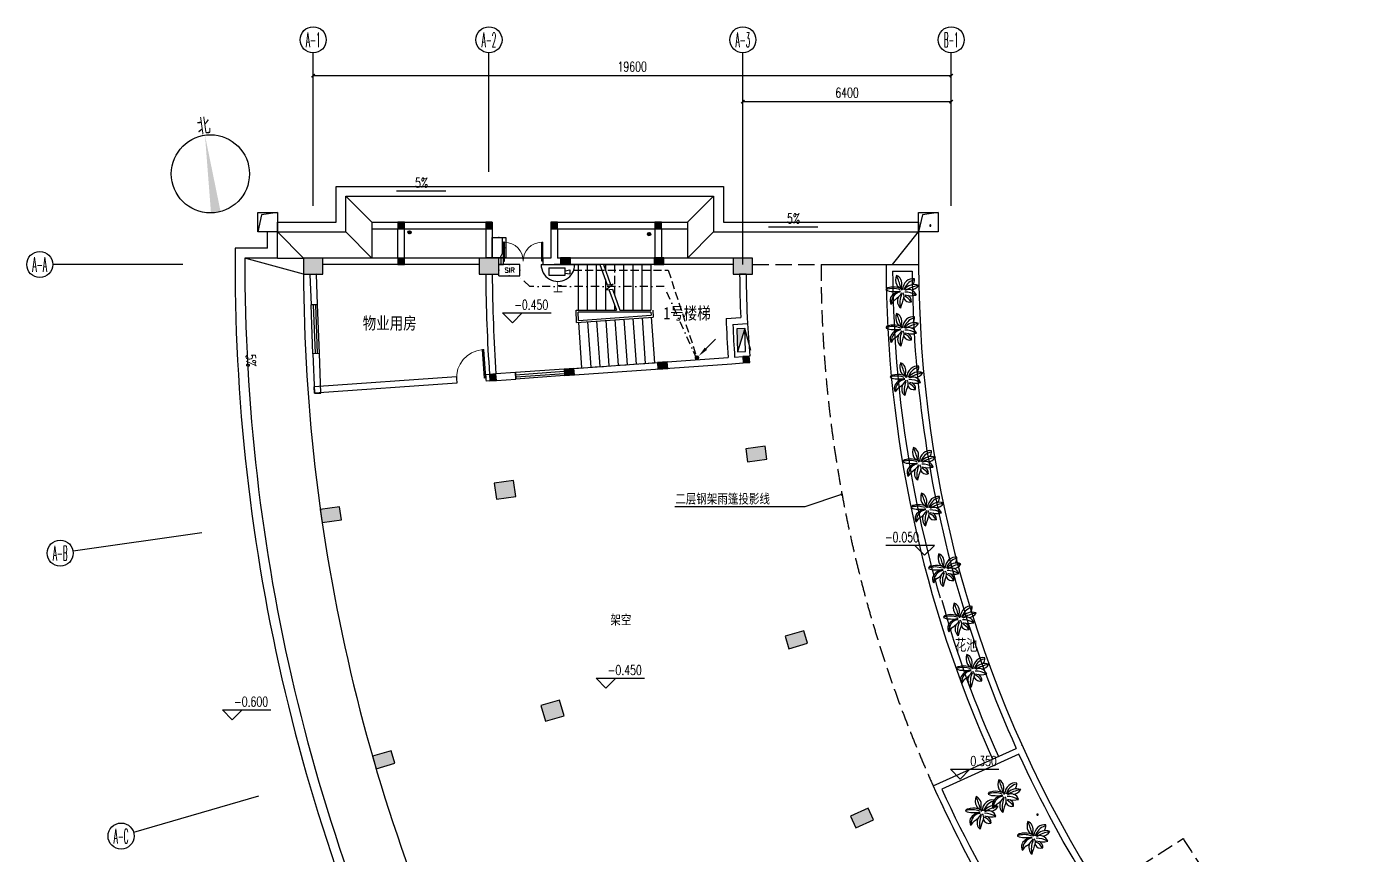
# Model space of a CAD drawing. Extents: x 13680 to 1640314, y -473492 to 65390.
# Drawn here: x 1192965 to 1234053, y -405620 to -380183 of the extents above; entities that cross this region are included whole.
import ezdxf
from ezdxf.enums import TextEntityAlignment as Align

# ---------------------------------------------------------------- set-up
doc = ezdxf.new("R2010")
doc.units = 0
doc.header["$LTSCALE"] = 1000
doc.header["$MEASUREMENT"] = 0
doc.linetypes.add('DASH', pattern=[0.35, 0.25, -0.1])
doc.linetypes.add('DASHDOT', pattern=[1, 0.5, -0.25, 0, -0.25])
for name, color, linetype in [('AXIS', 1, 'Continuous'), ('AXIS_TEXT', 7, 'Continuous'), ('COLUMN', 255, 'Continuous'), ('DIM_ELEV', 3, 'Continuous'), ('DIM_IDEN', 8, 'Continuous'), ('DIM_LEAD', 4, 'Continuous'), ('DIM_SYMB', 3, 'Continuous'), ('EQUIP-通讯', 6, 'Continuous'), ('LINE', 123, 'Continuous'), ('LWIRE', 4, 'Continuous'), ('PUB_HATCH', 8, 'Continuous'), ('PUB_TEXT', 7, 'Continuous'), ('S-提资20140812', 6, 'Continuous'), ('S-消防器材提资', 2, 'Continuous'), ('STAIR', 2, 'Continuous'), ('TC填充', 8, 'Continuous'), ('TEL_TEXT', 7, 'Continuous'), ('WALL', 255, 'Continuous'), ('WINDOW', 2, 'Continuous'), ('WIRE-照明', 120, 'Continuous'), ('xiugai', 1, 'Continuous'), ('安保设备SA', 241, 'Continuous'), ('室外建筑', 8, 'Continuous'), ('洁具', 5, 'Continuous')]:
    doc.layers.add(name, color=color, linetype=linetype)
doc.styles.add('-DXTGEDITXT', font='GEDITXT', dxfattribs={"bigfont": 'DXT'})
doc.styles.add('_HZTXT', font='txt.shx', dxfattribs={"width": 0.8, "bigfont": 'HZTXT.shx'})
doc.styles.add('_TCH_AXIS', font='COMPLEX', dxfattribs={"bigfont": 'GBCBIG'})
doc.styles.add('_TCH_DIM', font='SIMPLEX', dxfattribs={"bigfont": 'GBCBIG'})
doc.styles.add('_TCH_DIM_T3', font='SIMPLEX', dxfattribs={"width": 0.705882, "bigfont": 'GBCBIG'})
doc.styles.add('_TEL_DIM', font='SIMPLEX', dxfattribs={"width": 0.8, "height": 3.5, "bigfont": 'HZTXT'})
doc.styles.get("Standard").update_dxf_attribs({"font": 'haiwenrs.shx', "bigfont": 'hztxt.shx'})
doc.styles.add('宋体', font='', dxfattribs={"width": 0.8})
doc.styles.get('宋体').set_extended_font_data('SimSun')
doc.dimstyles.new('_TCH_ARCH&&100', dxfattribs={"dimtxt": 297.5, "dimasz": 100, "dimexe": 250, "dimexo": 300, "dimgap": 126.25, "dimtad": 1, "dimdec": 0, "dimzin": 0, "dimdsep": 46, "dimtxsty": '_TCH_DIM_T3', "dimblk": 'ARCHTICK', "dimcen": 0.09, "dimclrt": 7, "dimazin": 2, "dimtfac": 1, "dimtdec": 0, "dimtix": 1, "dimtmove": 2, "dimatfit": 3, "dimfxl": 1, "dimtolj": 1, "dimtzin": 0, "dimarcsym": 0})

# ---------------------------------------------------------------- blocks, each defined once
blk = doc.blocks.new('xfx-gz')
at = {"layer": 'S-消防器材提资'}
blk.add_hatch(color=8, dxfattribs=at).paths.add_polyline_path([(0, 240), (0, 0), (700, 0)])
at = {"layer": 'S-消防器材提资', "color": 8}
for p, q in [((678, 408), (0, 240)), ((0, 240), (700, 0))]:
    blk.add_line(p, q, dxfattribs=at)
blk.add_lwpolyline([(700, 0), (700, 240), (0, 240), (0, 0)], close=True, dxfattribs=at)
blk = doc.blocks.new('$TCHSYS$WIN2D')
for p, q in [((-0.5, 0.5), (0.5, 0.5)), ((-0.5, 0.5), (-0.5, -0.5)), ((0.5, 0.5), (0.5, -0.5)), ((0.5, 0.167), (-0.5, 0.167)), ((0.5, -0.167), (-0.5, -0.167)), ((-0.5, -0.5), (0.5, -0.5))]:
    blk.add_line(p, q)
blk = doc.blocks.new('$DorLib2D$00000002')
for p, q in [((-0.5, 0), (-0.5, 0.4875)), ((-0.475, 0.4875), (-0.5, 0.4875)), ((-0.475, 0), (-0.475, 0.4875)), ((0.475, 0), (0.475, 0.4875)), ((0.475, 0.4875), (0.5, 0.4875)), ((0.5, 0), (0.5, 0.4875)), ((-0.5, 0), (-0.475, 0)), ((0.5, 0), (0.475, 0))]:
    blk.add_line(p, q)
at = {"lineweight": 13}
for centre, start, end in [((-0.4875, 0), 0, 88.53072), ((0.4875, 0), 91.46928, 180)]:
    blk.add_arc(centre, 0.4875, start, end, dxfattribs=at)
blk = doc.blocks.new('$plan$00001750')
for centre, major_axis, start_param, end_param in [((17, 114, 0), (0, 93.6), 1.11499, 2.093287), ((-73, 78, 0), (0, 80.4), 4.397262, 6.022737), ((-906, -318, 0), (0, 1105), -1.239328, -1.130587), ((102, 7, 0), (0, 118), -0.15394, 1.454168), ((-136, 16, 0), (0, 22.1), -0.198318, 1.519784), ((-91, -251, 0), (0, 282), -0.29903, 0.271271), ((-97, 183, 0), (0, 179), 2.752054, 3.192925), ((-82, -168, 0), (0, 214), -0.229406, 0.279503), ((-14, -130, 0), (0, 135), 0.006525, 0.98348), ((-52, 650, 0), (0, 647), 3.074241, 3.208944), ((-11, 95, 0), (0, 55.8), 2.093287, 2.903508), ((-72, -107, 0), (0, 153), -0.543635, -0.247289), ((-16, 48, 0), (0, 10.7), 2.323546, 5.135051), ((-34, 6, 0), (0, 38.1), -1.346537, -0.64172), ((68, 97, 0), (0, 108), 2.147448, 2.37262), ((136, -35, 0), (0, 150), 0.232593, 1.216172), ((115, -77, 0), (0, 146), -0.327582, 0.869146), ((65, -68, 0), (0, 89.4), -1.16237, 0.476727), ((236, -496, 0), (0, 565), 0.184502, 0.439209), ((81, 125, 0), (0, 108), 3.185365, 4.080908), ((61, 116, 0), (0, 66.3), 3.895366, 4.823018), ((-61, -83, 0), (0, 64), 1.13134, 2.191687), ((-11, -113, 0), (0, 110), 0.088349, 1.614951), ((-14, -181, 0), (0, 123), 0.550497, 1.054887), ((-172, 143, 0), (0, 250), 3.648841, 4.062189), ((20, -91, 0), (0, 76.4), 1.003755, 2.575446), ((124, -104, 0), (0, 171), 1.08569, 1.869881), ((648, -374, 0), (0, 807), 1.165791, 1.296816), ((-16, -40, 0), (0, 39.9), 4.307384, 5.60765), ((70, -20, 0), (0, 79), 2.124352, 3.403386), ((29, -266, 0), (0, 263), -0.480231, 0.019303), ((-38, -210, 0), (0, 185), -0.902467, -0.408308), ((88, 220, 0), (0, 258), 2.869623, 3.355493), ((38, -91, 0), (0, 58.7), 4.618785, 5.982588)]:
    blk.add_ellipse(centre, major_axis=major_axis, ratio=0.853879, start_param=start_param, end_param=end_param)
blk = doc.blocks.new('$plan$00001751')
at = {"xscale": 3.2199, "yscale": 3.2199, "zscale": 3.2199}
blk.add_blockref('$plan$00001750', (0, 0), dxfattribs=at)
blk = doc.blocks.new('_ArchTick')
at = {"color": 0, "linetype": 'ByBlock', "const_width": 0.4}
blk.add_lwpolyline([(-0.5, -0.5), (0.5, 0.5)], dxfattribs=at)
blk = doc.blocks.new('*D308')
at = {"layer": 'AXIS', "color": 0, "lineweight": -2, "transparency": 16777216}
for p, q in [((1210921, -401845), (1210921, -398395)), ((1217321, -401845), (1217321, -398395)), ((1210921, -398645), (1217321, -398645))]:
    blk.add_line(p, q, dxfattribs=at)
at = {"layer": 'Defpoints', "color": 0, "transparency": 16777216}
for p in [(1217321, -398645), (1210921, -402145), (1217321, -402145)]:
    blk.add_point(p, dxfattribs=at)
at = {"layer": 'AXIS', "color": 0, "lineweight": -2, "transparency": 16777216, "xscale": 100, "yscale": 100, "zscale": 100, "rotation": 180}
blk.add_blockref('_ArchTick', (1210921, -398645), dxfattribs=at)
at = {"layer": 'AXIS', "color": 0, "lineweight": -2, "transparency": 16777216, "xscale": 100, "yscale": 100, "zscale": 100}
blk.add_blockref('_ArchTick', (1217321, -398645), dxfattribs=at)
at = {"layer": 'AXIS', "color": 7, "transparency": 16777216, "insert": (1214121, -398370), "char_height": 297.5, "attachment_point": 5, "style": '_TCH_DIM_T3'}
blk.add_mtext('\\A1;6400', dxfattribs=at)
blk = doc.blocks.new('*D309')
at = {"layer": 'AXIS', "color": 0, "lineweight": -2, "transparency": 16777216}
for p, q in [((1197721, -401845), (1197721, -397595)), ((1217321, -401845), (1217321, -397595)), ((1197721, -397845), (1217321, -397845))]:
    blk.add_line(p, q, dxfattribs=at)
at = {"layer": 'Defpoints', "color": 0, "transparency": 16777216}
for p in [(1217321, -397845), (1197721, -402145), (1217321, -402145)]:
    blk.add_point(p, dxfattribs=at)
at = {"layer": 'AXIS', "color": 0, "lineweight": -2, "transparency": 16777216, "xscale": 100, "yscale": 100, "zscale": 100, "rotation": 180}
blk.add_blockref('_ArchTick', (1197721, -397845), dxfattribs=at)
at = {"layer": 'AXIS', "color": 0, "lineweight": -2, "transparency": 16777216, "xscale": 100, "yscale": 100, "zscale": 100}
blk.add_blockref('_ArchTick', (1217321, -397845), dxfattribs=at)
at = {"layer": 'AXIS', "color": 7, "transparency": 16777216, "insert": (1207521, -397570), "char_height": 297.5, "attachment_point": 5, "style": '_TCH_DIM_T3'}
blk.add_mtext('\\A1;19600', dxfattribs=at)
blk = doc.blocks.new('$DorLib2D$00000001')
for p, q in [((0.45, 0.975), (0.5, 0.975)), ((0.45, 0), (0.45, 0.975)), ((0.5, 0), (0.5, 0.975)), ((0.5, 0), (0.45, 0))]:
    blk.add_line(p, q)
at = {"lineweight": 13}
blk.add_arc((0.475, 0), 0.975, 91.4693, 180, dxfattribs=at)
blk = doc.blocks.new('$TelecSys$00000078')
for p, q in [((1.15, 1.15), (0.55, 0.55)), ((0.104, 0.104), (0.104, 0.104)), ((-0.104, -0.104), (-0.104, -0.104))]:
    blk.add_line(p, q)
at = {"const_width": 0.142}
blk.add_lwpolyline([(-0.071, 0, 1), (0.071, 0, 1)], format="xyb", close=True, dxfattribs=at)
blk.add_solid([(0.62, 0.48), (0.48, 0.62), (0.1, 0.1)])
at = {"width": 0.8, "flags": 9}
blk.add_attdef('A', (0, 0), '', height=0.00002, dxfattribs=at)
blk = doc.blocks.new('$equip$00001876')
at = {"color": 0, "linetype": 'Continuous'}
blk.add_lwpolyline([(-0.625, 0.415), (0.625, 0.415), (0.625, -0.415), (-0.625, -0.415)], close=True, dxfattribs=at)
blk.add_lwpolyline([(0.625, 0.075), (0.325, 0.215), (-0.625, 0.215)], dxfattribs=at)
for p in [(-0.625, 0), (0, 0.415), (0.625, 0), (0, -0.415)]:
    blk.add_point(p)
at = {"layer": 'TEL_TEXT', "style": '_TEL_DIM', "flags": 1}
blk.add_attdef('A', text='', height=0.00002, dxfattribs=at).set_placement((0, 0), align=Align.MIDDLE_CENTER)
blk = doc.blocks.new('$equip$00001889')
for p, q in [((-0.65, 0.35), (-0.65, -0.35)), ((0.65, 0.35), (-0.65, 0.35)), ((0.65, 0.35), (0.65, -0.35)), ((-0.65, -0.35), (0.65, -0.35))]:
    blk.add_line(p, q)
for p in [(-0.65, 0), (0, 0.35), (0.65, 0), (0, -0.35)]:
    blk.add_point(p)
at = {"color": 7, "style": '_TEL_DIM'}
blk.add_attdef('$TEXT$', text='', height=0.3, dxfattribs=at).set_placement((-0.02, -0.003), align=Align.MIDDLE_CENTER)
at = {"color": 7, "style": '_TEL_DIM', "flags": 1}
blk.add_attdef('A', text='', height=0.00002, dxfattribs=at).set_placement((0, 0), align=Align.MIDDLE_CENTER)
blk = doc.blocks.new('A$C59FF3FA0')
at = {"layer": '安保设备SA'}
for p, q in [((0, 724), (1426, 724)), ((334, 575), (334, 273)), ((334, 575), (1024, 575)), ((1024, 273), (1024, 575)), ((334, 273), (1024, 273)), ((1024, 461), (1224, 500)), ((1024, 361), (1224, 322)), ((1224, 500), (1224, 322))]:
    blk.add_line(p, q, dxfattribs=at)
blk.add_ellipse((713, 713), major_axis=(-713, 11), ratio=1, start_param=0.00047, end_param=3.17192, dxfattribs=at)
blk = doc.blocks.new('1FX')
at = {"layer": 'PUB_HATCH', "linetype": 'ByBlock'}
for points in [[(1200321.3, -402545.6), (1200521.3, -402545.6), (1200521.3, -402345.6), (1200321.3, -402345.6)], [(1203021.3, -402545.3), (1203221.3, -402545.3), (1203221.3, -402345.3), (1203021.3, -402345.3)], [(1205021.8, -402545.3), (1205221.8, -402545.3), (1205221.8, -402345.3), (1205021.8, -402345.3)], [(1208221.3, -402545.3), (1208421.3, -402545.3), (1208421.3, -402345.3), (1208221.3, -402345.3)], [(1200321.3, -403645.3), (1200521.3, -403645.3), (1200521.3, -403445.3), (1200321.3, -403445.3)], [(1210917.6, -406469.5), (1210931.7, -406669), (1211131.2, -406654.9), (1211117.1, -406455.4)], [(1203137.1, -407020.4), (1203151.2, -407219.9), (1203350.7, -407205.8), (1203336.6, -407006.3)]]:
    blk.add_hatch(color=256, dxfattribs=at).paths.add_polyline_path(points)
at = {"layer": 'PUB_HATCH'}
for points in [[(1197421.3, -403445.3), (1197421.3, -403945.3), (1198021.3, -403945.3), (1198021.3, -403445.3)], [(1202821.3, -403445.3), (1202821.3, -403945.3), (1203421.3, -403945.3), (1203421.3, -403445.3)], [(1205321.7, -403445.1), (1205321.7, -403645.1), (1205621.7, -403645.1), (1205621.7, -403445.1)], [(1208196.3, -403445.1), (1208196.3, -403645.1), (1208496.3, -403645.1), (1208496.3, -403445.1)], [(1210621.3, -403445.3), (1210621.3, -403945.3), (1211221.3, -403945.3), (1211221.3, -403445.3)], [(1208299.3, -406654.9), (1208313.4, -406854.4), (1208612.7, -406833.2), (1208598.5, -406633.7)], [(1205431, -406858), (1205445.2, -407057.5), (1205744.4, -407036.3), (1205730.3, -406836.8)], [(1211008.1, -409308.8), (1211064.5, -409704.8), (1211658.5, -409620.3), (1211602.1, -409224.3)], [(1203278.9, -410358.3), (1203349.3, -410853.3), (1203943.3, -410768.8), (1203872.9, -410273.8)], [(1197939.8, -411168.7), (1197996.2, -411564.7), (1198590.2, -411480.2), (1198533.8, -411084.2)], [(1212217.3, -415059.3), (1212328.9, -415443.4), (1212905, -415276), (1212793.4, -414891.9)], [(1204713, -417187.4), (1204852.5, -417667.5), (1205428.7, -417500.2), (1205289.2, -417020)], [(1199541.4, -418742), (1199653, -419126.1), (1200229.2, -418958.7), (1200117.6, -418574.6)], [(1214389.2, -420946.5), (1214936, -420699.6), (1214771.4, -420335), (1214224.6, -420582)]]:
    blk.add_hatch(color=256, dxfattribs=at).paths.add_polyline_path(points)
at = {"layer": '洁具'}
h = blk.add_hatch(dxfattribs=at)
h.set_pattern_fill('ANSI31', color=256, scale=20, style=0)
h.set_pattern_definition([(45, (1109881.572, -495266.903), (-22.45064, 22.45064), [])])
h.paths.add_polyline_path([(1200731.4, -402656.5, 1), (1200631.4, -402656.5, 1)])
h = blk.add_hatch(dxfattribs=at)
h.set_pattern_fill('ANSI31', color=256, scale=20, style=0)
h.set_pattern_definition([(141.32544, (1308492.108, -484751.683), (19.840451, 24.787477), [])])
h.paths.add_polyline_path([(1207992, -402714.5, -1), (1208091.4, -402703.5, -1)])
at = {"layer": 'AXIS'}
for p, q in [((1197721.3, -400798.5), (1197721.3, -397145.3)), ((1203121.3, -400798.5), (1203121.3, -397145.3)), ((1210921.3, -400798.5), (1210921.3, -397145.3)), ((1217321.3, -400798.5), (1217321.3, -397145.3)), ((1193721.3, -403645.3), (1189721.3, -403645.3)), ((1194304.9, -411888), (1190344.8, -412451.6)), ((1196044.1, -419966.3), (1192202.9, -421082.3))]:
    blk.add_line(p, q, dxfattribs=at)
for centre, radius in [((1197721.3, -396745.3), 400), ((1203121.3, -396745.3), 400), ((1210921.3, -396745.3), 400), ((1217321.3, -396745.3), 400), ((1194562.9, -400861.9), 1200), ((1189321.3, -403645.3), 400), ((1189948.8, -412508), 400), ((1191818.8, -421193.9), 400)]:
    blk.add_circle(centre, radius, dxfattribs=at)
at = {"layer": 'AXIS', "color": 8}
blk.add_solid([(1194581.2, -402061.8), (1194876, -402020.4), (1194395.9, -399673.6)], dxfattribs=at)
at = {"layer": 'COLUMN', "linetype": 'ByBlock'}
for p, q in [((1200521.3, -402345.6), (1200321.3, -402345.6)), ((1200321.3, -402345.6), (1200321.3, -402545.6)), ((1200321.3, -402545.6), (1200521.3, -402545.6)), ((1200521.3, -402545.6), (1200521.3, -402345.6)), ((1203221.3, -402345.3), (1203021.3, -402345.3)), ((1203021.3, -402345.3), (1203021.3, -402545.3)), ((1203021.3, -402545.3), (1203221.3, -402545.3)), ((1203221.3, -402545.3), (1203221.3, -402345.3)), ((1205221.8, -402345.3), (1205021.8, -402345.3)), ((1205021.8, -402345.3), (1205021.8, -402545.3)), ((1205021.8, -402545.3), (1205221.8, -402545.3)), ((1205221.8, -402545.3), (1205221.8, -402345.3)), ((1208421.3, -402345.3), (1208221.3, -402345.3)), ((1208221.3, -402345.3), (1208221.3, -402545.3)), ((1208221.3, -402545.3), (1208421.3, -402545.3)), ((1208421.3, -402545.3), (1208421.3, -402345.3)), ((1200521.3, -403445.3), (1200321.3, -403445.3)), ((1200321.3, -403445.3), (1200321.3, -403645.3)), ((1200521.3, -403645.3), (1200521.3, -403445.3)), ((1200321.3, -403645.3), (1200521.3, -403645.3)), ((1211117.1, -406455.4), (1210917.6, -406469.5)), ((1210917.6, -406469.5), (1210931.7, -406669)), ((1210931.7, -406669), (1211131.2, -406654.9)), ((1211131.2, -406654.9), (1211117.1, -406455.4)), ((1203336.6, -407006.3), (1203137.1, -407020.4)), ((1203137.1, -407020.4), (1203151.2, -407219.9)), ((1203350.7, -407205.8), (1203336.6, -407006.3)), ((1203151.2, -407219.9), (1203350.7, -407205.8))]:
    blk.add_line(p, q, dxfattribs=at)
at = {"layer": 'COLUMN'}
for p, q in [((1197421.3, -403445.3), (1197421.3, -403945.3)), ((1198021.3, -403445.3), (1197421.3, -403445.3)), ((1198021.3, -403945.3), (1198021.3, -403445.3)), ((1202821.3, -403445.3), (1202821.3, -403945.3)), ((1203421.3, -403445.3), (1202821.3, -403445.3)), ((1203421.3, -403945.3), (1203421.3, -403445.3)), ((1210621.3, -403445.3), (1210621.3, -403945.3)), ((1211221.3, -403445.3), (1210621.3, -403445.3)), ((1211221.3, -403945.3), (1211221.3, -403445.3)), ((1197421.3, -403945.3), (1198021.3, -403945.3)), ((1202821.3, -403945.3), (1203421.3, -403945.3)), ((1210621.3, -403945.3), (1211221.3, -403945.3)), ((1211602.1, -409224.3), (1211008.1, -409308.8)), ((1211658.5, -409620.3), (1211602.1, -409224.3)), ((1211008.1, -409308.8), (1211064.5, -409704.8)), ((1211064.5, -409704.8), (1211658.5, -409620.3)), ((1203872.9, -410273.8), (1203278.9, -410358.3)), ((1203278.9, -410358.3), (1203349.3, -410853.3)), ((1203943.3, -410768.8), (1203872.9, -410273.8)), ((1203349.3, -410853.3), (1203943.3, -410768.8)), ((1198533.8, -411084.2), (1197939.8, -411168.7)), ((1197939.8, -411168.7), (1197996.2, -411564.7)), ((1198590.2, -411480.2), (1198533.8, -411084.2)), ((1197996.2, -411564.7), (1198590.2, -411480.2)), ((1212793.4, -414891.9), (1212217.3, -415059.3)), ((1212905, -415276), (1212793.4, -414891.9)), ((1212217.3, -415059.3), (1212328.9, -415443.4)), ((1212328.9, -415443.4), (1212905, -415276)), ((1205289.2, -417020), (1204713, -417187.4)), ((1205428.7, -417500.2), (1205289.2, -417020)), ((1204713, -417187.4), (1204852.5, -417667.5)), ((1204852.5, -417667.5), (1205428.7, -417500.2)), ((1200117.6, -418574.6), (1199541.4, -418742)), ((1200229.2, -418958.7), (1200117.6, -418574.6)), ((1199541.4, -418742), (1199653, -419126.1)), ((1199653, -419126.1), (1200229.2, -418958.7)), ((1214771.4, -420335), (1214224.6, -420582)), ((1214936, -420699.6), (1214771.4, -420335)), ((1214224.6, -420582), (1214389.2, -420946.5)), ((1214389.2, -420946.5), (1214936, -420699.6))]:
    blk.add_line(p, q, dxfattribs=at)
at = {"layer": 'DIM_ELEV'}
for p, q in [((1203841.1, -405433.7), (1203541.1, -405133.7)), ((1203541.1, -405133.7), (1205028.1, -405133.7)), ((1203841.1, -405433.7), (1204141.1, -405133.7)), ((1216802.8, -412270.3), (1215315.8, -412270.3)), ((1216502.8, -412570.3), (1216202.8, -412270.3)), ((1216502.8, -412570.3), (1216802.8, -412270.3)), ((1206714.8, -416650.8), (1206414.8, -416350.8)), ((1206414.8, -416350.8), (1207901.9, -416350.8)), ((1206714.8, -416650.8), (1207014.8, -416350.8)), ((1217594.2, -419444.6), (1217294.2, -419144.6)), ((1217294.2, -419144.6), (1218781.2, -419144.6)), ((1217594.2, -419444.6), (1217894.2, -419144.6))]:
    blk.add_line(p, q, dxfattribs=at)
for points in [[(1201523, -403086.8, 0, 0, 0), (1201222.1, -402928.9, 80, 0, 0), (1200956.5, -402789.5, 0, 0, 0)], [(1207252.6, -403229.4, 0, 0, 0), (1207534.2, -403039.3, 80, 0, 0), (1207782.9, -402871.5, 0, 0, 0)]]:
    blk.add_lwpolyline(points, format="xyseb", dxfattribs=at)
at = {"layer": 'DIM_LEAD'}
for p, q in [((1213955.8, -410705.8), (1212826.1, -411090.1)), ((1212826.1, -411090.1), (1208834.4, -411090.1))]:
    blk.add_line(p, q, dxfattribs=at)
at = {"layer": 'DIM_LEAD', "const_width": 40}
for points in [[(1213974.7, -410699.4, 1), (1213936.8, -410712.3, 1)], [(1219967.7, -420556.3, 1), (1219977, -420517.4, 1)]]:
    blk.add_lwpolyline(points, format="xyb", close=True, dxfattribs=at)
at = {"layer": 'DIM_SYMB'}
blk.add_lwpolyline([(1205350.3, -404344.8, 0, 0, 0), (1206116.1, -404344.8, 80, 0, 0), (1206416.1, -404344.8, 0, 0, 0)], format="xyseb", dxfattribs=at)
at = {"layer": 'LINE', "linetype": 'DASH', "ltscale": 2}
blk.add_line((1211221.3, -403645.3), (1213321.2, -403645.3), dxfattribs=at)
at = {"layer": 'LINE', "linetype": 'ByBlock'}
blk.add_line((1216866.7, -414215), (1216867.7, -414214.7), dxfattribs=at)
at = {"layer": 'LINE'}
for points in [[(1213321.2, -403645.3), (1216321.3, -403645.3, 0.1430327), (1221963.7, -422966, 0.1423211)], [(1215522.4, -403845.3), (1216121.8, -403845.3, 0.0339709), (1216481.4, -408731.8, 0.0339709)], [(1216481.4, -408731.8, 0.0353576), (1217554.7, -413716.9)], [(1217554.7, -413716.9, 0.0353585), (1219319.7, -418501.1)]]:
    blk.add_lwpolyline(points, format="xyb", dxfattribs=at)
for points in [[(1216767.9, -419653.2), (1219319.6, -418501)], [(1219501.9, -418418.8), (1219502.2, -418418.7)], [(1219543.2, -418509.9), (1219543.3, -418509.8)]]:
    blk.add_lwpolyline(points, dxfattribs=at)
blk.add_lwpolyline([(1221687.6, -422904.2, -0.0332768), (1219402.5, -418683.1), (1217033, -419753, 0.0334167), (1219492.4, -424297.2), (1221687.6, -422904.2)], format="xyb", close=True, dxfattribs=at)
at = {"layer": 'LINE', "linetype": 'DASH', "ltscale": 2}
blk.add_arc((1252221.2, -403645.3), 38900, 180, 204.30008, dxfattribs=at)
at = {"layer": 'LINE'}
for centre, radius, start, end in [((1252221.8, -403646), 36900, 179.99891, 204.29891), ((1252221.8, -403646), 36700, 180.31125, 188.0989), ((1252120.9, -403671.6), 36596, 188.08143, 196.20434), ((1246877.5, -405843.5), 30925.4, 195.20874, 204.66264), ((1252221.8, -403646), 38900, 204.29891, 212.5462)]:
    blk.add_arc(centre, radius, start, end, dxfattribs=at)
at = {"layer": 'STAIR'}
for p, q in [((1199521.8, -402544.6), (1199521.4, -403445.3)), ((1209221.3, -402544.6), (1209221.3, -403445.3)), ((1205576.1, -403644.8), (1206531, -403644.8)), ((1205856.1, -403644.8), (1205856.1, -405044.8)), ((1206136.1, -403644.8), (1206136.1, -405044.8)), ((1206416.1, -403644.8), (1206416.1, -405044.8)), ((1206531, -403644.8), (1206754.1, -404264.6)), ((1206637.3, -403644.8), (1208096.1, -403644.8)), ((1206637.3, -403644.8), (1206857.3, -404256)), ((1206696.1, -403644.8), (1206696.1, -403808.3)), ((1207256.1, -403644.8), (1207256.1, -405044.8)), ((1207536.1, -403644.8), (1207536.1, -405044.8)), ((1207816.1, -403644.8), (1207816.1, -405044.8)), ((1208096.1, -403644.8), (1208096.1, -405044.8)), ((1206696.1, -404103.6), (1206696.1, -405044.8)), ((1206931.9, -404249.7), (1206725.3, -404421.9)), ((1206754.1, -404264.6), (1206931.9, -404249.7)), ((1206725.3, -404421.9), (1206911.4, -404406.3)), ((1206808.2, -404414.9), (1207035, -405044.8)), ((1206911.4, -404406.3), (1207141.3, -405044.8)), ((1205796.3, -405044.8), (1207035, -405044.8)), ((1205809.8, -405427.2), (1205796.3, -405044.8)), ((1208098.3, -405104.8), (1205858.4, -405104.8)), ((1205867.6, -405362.9), (1205858.4, -405104.8)), ((1206976.1, -404881.3), (1206976.1, -405044.8)), ((1207141.3, -405044.8), (1208096.1, -405044.8)), ((1208098.3, -405104.8), (1208101.8, -405204.7)), ((1208156.2, -405044.8), (1208163.8, -405260.5)), ((1205809.8, -405427.2), (1208163.8, -405260.5)), ((1205867.6, -405362.9), (1208101.8, -405204.7)), ((1205869.5, -405422.9), (1205968.4, -406819.4)), ((1206148.8, -405403.2), (1206247.7, -406799.7)), ((1206428.1, -405383.4), (1206527, -406779.9)), ((1206707.4, -405363.6), (1206806.3, -406760.1)), ((1206986.7, -405343.8), (1207085.6, -406740.3)), ((1207266, -405324.1), (1207364.9, -406720.6)), ((1207545.3, -405304.3), (1207644.2, -406700.8)), ((1207824.6, -405284.5), (1207923.5, -406681)), ((1208103.9, -405264.7), (1208202.8, -406661.2))]:
    blk.add_line(p, q, dxfattribs=at)
at = {"layer": 'STAIR', "linetype": 'DASH'}
for p, q in [((1206976.1, -403644.8), (1206976.1, -404586.1)), ((1205689.1, -406839.2), (1208202.8, -406661.2))]:
    blk.add_line(p, q, dxfattribs=at)
at = {"layer": 'STAIR'}
blk.add_arc((1252221.3, -403645.3), 54800, 179.79756, 206.61147, dxfattribs=at)
at = {"layer": 'TC填充', "linetype": 'DASH', "ltscale": 2}
blk.add_lwpolyline([(1221909.9, -422881.5), (1224443, -421274, 0.0707981), (1230464.2, -428323.9), (1226562.4, -432749.6)], format="xyb", dxfattribs=at)
at = {"layer": 'WALL'}
for p, q in [((1199521.8, -402345.6), (1200321.3, -402345.6)), ((1199521.8, -402345.6), (1199521.8, -402545.6)), ((1199521.8, -402545.6), (1200321.3, -402545.6)), ((1200321.3, -403445.3), (1200321.3, -402545.6)), ((1200521.3, -402345.6), (1203021.3, -402345.6)), ((1200521.3, -402545.6), (1203021.3, -402545.6)), ((1200521.3, -403445.3), (1200521.3, -402545.6)), ((1203021.3, -402545.6), (1203021.3, -403444.8)), ((1203221.3, -402345.6), (1203221.3, -403444.8)), ((1205021.3, -402345.6), (1205021.8, -402345.6)), ((1205021.3, -402345.6), (1205021.3, -403445.3)), ((1205221.3, -402545.6), (1208221.3, -402545.6)), ((1205221.3, -402545.6), (1205221.3, -403445.3)), ((1205221.8, -402345.6), (1208221.3, -402345.6)), ((1208221.3, -402545.6), (1208221.3, -403445.1)), ((1208421.3, -402345.6), (1209221.3, -402345.6)), ((1208421.3, -402545.6), (1208421.3, -403445.1)), ((1208421.3, -402545.6), (1209221.3, -402545.6)), ((1209221.3, -402345.6), (1209221.3, -402545.6)), ((1200321.3, -403445.3), (1198021.3, -403445.3)), ((1202821.3, -403445.3), (1200521.3, -403445.3)), ((1203221.3, -403444.8), (1203021.3, -403444.8)), ((1203571.3, -403445.3), (1203421.3, -403445.3)), ((1203571.3, -403645.3), (1203571.3, -403445.3)), ((1205021.3, -403445.3), (1204771.3, -403445.3)), ((1204771.3, -403445.3), (1204771.3, -403645.3)), ((1205271.7, -403445.3), (1205221.3, -403445.3)), ((1205321.7, -403445.3), (1205271.7, -403445.3)), ((1205321.7, -403445.1), (1205321.7, -403645.1)), ((1205621.7, -403445.1), (1205321.7, -403445.1)), ((1205621.7, -403645.1), (1205621.7, -403445.1)), ((1208196.3, -403445.3), (1205621.7, -403445.3)), ((1208196.3, -403445.1), (1208196.3, -403645.1)), ((1208496.3, -403445.1), (1208196.3, -403445.1)), ((1208496.3, -403645.1), (1208496.3, -403445.1)), ((1210621.3, -403445.3), (1208496.3, -403445.3)), ((1200321.3, -403645.3), (1198021.3, -403645.3)), ((1202821.3, -403645.3), (1200521.3, -403645.3)), ((1203421.3, -403645.3), (1203571.3, -403645.3)), ((1204771.3, -403645.3), (1205121.3, -403645.3)), ((1205271.7, -403645.3), (1205121.3, -403645.3)), ((1205471.7, -403645.3), (1205271.7, -403645.3)), ((1205321.7, -403645.1), (1205621.7, -403645.1)), ((1208321.3, -403645.3), (1205471.7, -403645.3)), ((1208196.3, -403645.1), (1208496.3, -403645.1)), ((1210621.3, -403645.3), (1208321.3, -403645.3)), ((1211021.8, -403944.6), (1210821.8, -403946.2)), ((1210404.1, -405302.9), (1210853.2, -405271.1)), ((1210612.1, -405488.6), (1211061.2, -405456.9)), ((1205730.3, -406836.8), (1208299.3, -406654.9)), ((1205744.4, -407036.3), (1210582.6, -406693.7)), ((1208598.5, -406633.7), (1208299.3, -406654.9)), ((1208299.3, -406654.9), (1208313.4, -406854.4)), ((1208598.5, -406633.7), (1210468.9, -406501.3)), ((1208612.7, -406833.2), (1208598.5, -406633.7)), ((1210582.6, -406693.7), (1210931.7, -406669)), ((1210668.4, -406487.2), (1210917.6, -406469.5)), ((1203934.8, -406963.9), (1203336.7, -407006.3)), ((1203350.7, -407205.8), (1203948.9, -407163.4)), ((1203948.9, -407163.4), (1203934.8, -406963.9)), ((1205730.3, -406836.8), (1205431, -406858)), ((1205431, -406858), (1205445.2, -407057.5)), ((1205445.2, -407057.5), (1205744.4, -407036.3)), ((1205744.4, -407036.3), (1205730.3, -406836.8)), ((1208313.4, -406854.4), (1208612.7, -406833.2))]:
    blk.add_line(p, q, dxfattribs=at)
at = {"layer": 'WALL', "linetype": 'ByBlock'}
for p, q in [((1197820.2, -403941.5), (1197620.3, -403949.2)), ((1197620.3, -403949.2), (1197656.2, -404885.2)), ((1197856, -404877.5), (1197820.2, -403941.5)), ((1197656.2, -404885.2), (1197856, -404877.5)), ((1197913.5, -406376.4), (1197713.6, -406384.1)), ((1197713.6, -406384.1), (1197760.1, -407598.4)), ((1197960, -407590.7), (1197913.5, -406376.4)), ((1202119.7, -407091.7), (1197749.4, -407398.3)), ((1203237, -407013.3), (1203017.5, -407028.7)), ((1203251, -407212.9), (1203237, -407013.3)), ((1197763.4, -407597.8), (1197749.4, -407398.3)), ((1197760.1, -407598.4), (1197960, -407590.7)), ((1202133.8, -407291.2), (1197763.4, -407597.8)), ((1203251, -407212.9), (1203031.6, -407228.2))]:
    blk.add_line(p, q, dxfattribs=at)
at = {"layer": 'WALL', "color": 8, "linetype": 'ByBlock'}
blk.add_line((1211061.2, -405456.9), (1211131.8, -406454.4), dxfattribs=at)
at = {"layer": 'WALL'}
for centre, radius, start, end in [((1252221.3, -403645.3), 49200, 180.35007, 183.93355), ((1252221.3, -403645.3), 49000, 180.35082, 183.93307), ((1252797.9, -403614), 41977.4, 180.45342, 182.26239), ((1252797.9, -403614), 41777.4, 180.45342, 182.52824), ((1252797.9, -403614), 42427.4, 182.28136, 183.90217), ((1252797.9, -403614), 42227.4, 182.54446, 183.90147), ((1252221.3, -403645.3), 50220, 183.93508, 184.16326), ((1252221.3, -403645.3), 49320, 183.93366, 184.16601)]:
    blk.add_arc(centre, radius, start, end, dxfattribs=at)
at = {"layer": 'WINDOW'}
blk.add_line((1204771.3, -403445.3), (1203571.3, -403445.3), dxfattribs=at)
at = {"layer": 'xiugai'}
blk.add_line((1210921.3, -403645.4), (1210921.3, -400545.9), dxfattribs=at)
at = {"layer": '室外建筑'}
for p, q in [((1199521.5, -402344.7), (1198721.8, -401545.7)), ((1209221.3, -402344.6), (1210021.3, -401545.6)), ((1196321.6, -403145.3), (1196321.6, -402644.7)), ((1196621.6, -403445.3), (1196621.6, -402644.7)), ((1197421.3, -403445.3), (1196621.6, -402645.4)), ((1199521.4, -403445.3), (1198721.8, -402645.4)), ((1209221.3, -403445.3), (1210021.3, -402645.3)), ((1215521.3, -403645.3), (1216321.3, -402645.3)), ((1196321.6, -403145.3), (1195323.5, -403145.3)), ((1196621.6, -403445.3), (1195621.6, -403445.3)), ((1197422.1, -403945.3), (1195621.6, -403445.3)), ((1196621.6, -403445.4), (1197421.3, -403445.4)), ((1195235, -417621.1), (1194935, -417321.1)), ((1194935, -417321.1), (1196422, -417321.1)), ((1195235, -417621.1), (1195535, -417321.1))]:
    blk.add_line(p, q, dxfattribs=at)
for points in [[(1196621.6, -403445.4), (1196621.6, -402345.4), (1198421.8, -402345.3), (1198421.8, -401245.6), (1210321.3, -401245.6), (1210321.3, -402345.3), (1216321.3, -402345.3), (1216321.3, -403645.3)], [(1201798.7, -401389.4), (1200583.5, -401389.4), (1200283.5, -401389.4)], [(1196621.6, -403445.4), (1196621.6, -402645.4), (1198721.8, -402645.3), (1198721.8, -401545.6), (1210021.3, -401545.6), (1210021.3, -402645.3), (1216321.3, -402645.3)], [(1196621.6, -402044.7), (1196137.1, -402120.7), (1196021.6, -402644.7)], [(1216921.3, -402045.3), (1216436.8, -402121.3), (1216321.3, -402645.3)], [(1211709.2, -402485.9), (1212924.4, -402485.9), (1213224.4, -402485.9)]]:
    blk.add_lwpolyline(points, dxfattribs=at)
for points in [[(1196621.6, -402644.7), (1196021.6, -402644.7), (1196021.6, -402044.7), (1196621.6, -402044.7)], [(1216921.3, -402645.3), (1216321.3, -402645.3), (1216321.3, -402045.3), (1216921.3, -402045.3)]]:
    blk.add_lwpolyline(points, close=True, dxfattribs=at)
blk.add_lwpolyline([(1216683.6, -402468.3, 1), (1216674.7, -402429.3, 1)], format="xyb", close=True, dxfattribs=at)
for points in [[(1195587.1, -407224.5, 0, 0, 0), (1195540.6, -406267, 80, 0, 0), (1195526, -405967.4, 0, 0, 0)], [(1197066.6, -409517.3, 0, 0, 0), (1196236.4, -409594, 80, 0, 0), (1195937.7, -409621.5, 0, 0, 0)], [(1199732.7, -421162.8, 0, 0, 0), (1198824.5, -421491.3, 80, 0, 0), (1198542.3, -421593.3, 0, 0, 0)]]:
    blk.add_lwpolyline(points, format="xyseb", dxfattribs=at)
for radius, start, end in [(56900, 179.49654, 207.20104), (56600, 179.79756, 206.9016)]:
    blk.add_arc((1252221.3, -403645.3), radius, start, end, dxfattribs=at)
at = {"layer": '洁具'}
for centre in [(1200681.4, -402656.5), (1208041.7, -402709)]:
    blk.add_circle(centre, 50, dxfattribs=at)
at = {"layer": 'DIM_IDEN', "linetype": 'ByBlock'}
for p in [(1215815.1, -404482.7), (1215818.9, -405650.9, 0), (1215944.9, -407169, 0), (1216335.8, -409762.7, 0), (1216585.4, -411169.3, 0), (1217120.8, -413032.2, 0), (1217586.5, -414541.5, 0), (1217979.1, -416117.6, 0), (1218955.7, -419965.5, 0), (1218261.3, -420485.5, 0), (1219852.1, -421249.8, 0)]:
    blk.add_blockref('$plan$00001751', p, dxfattribs=at)
at = {"layer": 'S-提资20140812', "rotation": 271.775285892469}
blk.add_blockref('xfx-gz', (1210739, -405622.3), dxfattribs=at)
at = {"layer": 'WINDOW'}
for name, p, xscale, yscale, zscale, rotation in [('$DorLib2D$00000002', (1204171.3, -403545.3), -1199.999999999983, -1199.999999999983, -1199.999999999983, 179.9999766676058), ('$DorLib2D$00000001', (1202575.6, -407160.6), -900.0000000000045, -900.0000000000045, 900, 184.0871965589234), ('$TCHSYS$WIN2D', (1204690, -407010.7), -1500.000000000016, 200, -1500.000000000016, 4.050002835814936)]:
    blk.add_blockref(name, p, dxfattribs=dict(at, xscale=xscale, yscale=yscale, zscale=zscale, rotation=rotation))
at = {"layer": 'WINDOW', "linetype": 'ByBlock', "xscale": 1500, "yscale": -200, "zscale": 1500, "rotation": 92.19402528206737}
blk.add_blockref('$TCHSYS$WIN2D', (1197784.8, -405630.8), dxfattribs=at)
at = {"layer": 'AXIS_TEXT', "style": '_TCH_AXIS'}
for s, width, p, p2 in [('A-1', 0.375, (1197495, -396971.6), (1197947.5, -396971.6)), ('A-2', 0.344262, (1202895, -396971.6), (1203347.6, -396971.6)), ('A-3', 0.344262, (1210695, -396971.6), (1211147.6, -396971.6)), ('B-1', 0.368421, (1217095, -396971.6), (1217547.5, -396971.6)), ('A-A', 0.323077, (1189095, -403871.6), (1189547.5, -403871.6)), ('A-B', 0.328125, (1189722.5, -412734.3), (1190175.1, -412734.3)), ('A-C', 0.33871, (1191592.5, -421420.1), (1192045.1, -421420.1))]:
    blk.add_text(s, height=452.55, dxfattribs=dict(at, width=width)).set_placement(p, p2, align=Align.FIT)
at = {"layer": 'PUB_TEXT', "style": '_TCH_DIM'}
blk.add_text('上', height=337.6, dxfattribs=at).set_placement((1205089.3, -404519.8))
at = {"layer": 'PUB_TEXT', "style": '_TCH_DIM', "width": 0.705882}
for s, p in [('-0.450', (1203898.1, -405028.7)), ('-0.050', (1215285.8, -412165.3)), ('-0.450', (1206771.9, -416245.8)), ('0.350', (1217911.2, -419039.6))]:
    blk.add_text(s, height=297.5, dxfattribs=at).set_placement(p)
at = {"layer": 'PUB_TEXT', "linetype": 'ByBlock', "style": '宋体', "width": 0.8}
for s, height, p in [('1号楼梯', 379.75, (1208481.4, -405330)), ('物业用房', 379.75, (1199242.6, -405635.6)), ('二层钢架雨篷投影线', 296.2, (1208844.7, -410985.1)), ('架空', 296.2, (1206849.3, -414699.4))]:
    blk.add_text(s, height=height, dxfattribs=at).set_placement(p)
at = {"layer": 'PUB_TEXT', "linetype": 'Continuous', "ltscale": 1.1, "style": '-DXTGEDITXT', "width": 0.9}
blk.add_text('花池', height=400, dxfattribs=at).set_placement((1217441.7, -415539.5))
at = {"layer": 'WALL', "color": 2, "style": '_HZTXT', "width": 0.8, "flags": 8}
blk.add_attdef('北', text='', height=500, rotation=8, dxfattribs=at).set_placement((1194354.1, -399376.5), align=Align.MIDDLE)
at = {"layer": '室外建筑', "style": '_TCH_DIM', "width": 0.705882}
for s, p in [('5%', (1200851.1, -401284.4)), ('5%', (1212276.8, -402380.9)), ('-0.600', (1195292, -417216.1))]:
    blk.add_text(s, height=297.5, dxfattribs=at).set_placement(p)
blk.add_text('5%', height=297.5, rotation=272.78149, dxfattribs=at).set_placement((1195652.2, -406401.1))
at = {"layer": 'AXIS'}
for p1, distance, picture, middle in [((1197721.3, -402145.3), 4300, '*D309', (1207521.3, -397570.3)), ((1210921.3, -402145.3), 3500, '*D308', (1214121.3, -398370.3))]:
    dim = blk.add_aligned_dim(p1=p1, p2=(1217321.3, -402145.3), distance=distance, dimstyle='_TCH_ARCH&&100', dxfattribs=at)
    dim.commit()
    dim.dimension.update_dxf_attribs({"geometry": picture, "text_midpoint": middle})

msp = doc.modelspace()

# ---------------------------------------------------------------- linework, layer by layer
at = {"layer": 'WIRE-照明'}
msp.add_line((1207539.819, -387482.798), (1207539.819, -387282.798), dxfattribs=at)
at = {"layer": 'WIRE-照明', "linetype": 'DASHDOT', "ltscale": 0.5}
for p, q in [((1208418, -388156.541), (1208063.633, -387832.798)), ((1212547.171, -388156.541), (1208418, -388156.541)), ((1213553.32, -390381.604), (1212547.171, -388156.541))]:
    msp.add_line(p, q, dxfattribs=at)
at = {"layer": 'WIRE-照明', "linetype": 'DASH'}
for p, q in [((1209765.264, -387657.799), (1212668.248, -387657.799)), ((1212668.248, -387657.799), (1213542.179, -390312.141))]:
    msp.add_line(p, q, dxfattribs=at)

# ---------------------------------------------------------------- block references
ref = msp.add_blockref('1FX', (4043.544, 16162.546))
ref.add_attrib('北', '北', dxfattribs={"layer": 'WALL', "color": 2, "height": 500, "rotation": 8, "style": '_HZTXT', "width": 0.8}).set_placement((1198397.659, -383213.98), align=Align.MIDDLE)
at = {"layer": 'EQUIP-通讯', "xscale": 500.0000000000044, "yscale": 500.0000000000044, "zscale": 500.0000000000044, "rotation": 269.9999924886596}
msp.add_blockref('$equip$00001876', (1207472.331, -386969.788), dxfattribs=at)
at = {"layer": 'EQUIP-通讯'}
ref = msp.add_blockref('$equip$00001889', (1207789.819, -387657.798), dxfattribs=dict(at, xscale=500.0000000000612, yscale=500.0000000000612, zscale=500.0000000000612, rotation=179.9999716586436))
ref.add_attrib('$TEXT$', 'SIR', dxfattribs={"layer": '0', "color": 7, "height": 150, "style": '_TEL_DIM'}).set_placement((1207799.824, -387656.223), align=Align.MIDDLE_CENTER)
at = {"layer": 'LWIRE', "xscale": 500, "yscale": 500, "zscale": 500}
msp.add_blockref('$TelecSys$00000078', (1213553.32, -390345.979), dxfattribs=at)
at = {"layer": '安保设备SA', "xscale": 0.7195327878220787, "yscale": 0.7195327878220787, "zscale": 0.7195327878220787}
msp.add_blockref('A$C59FF3FA0', (1208767.337, -388003.451), dxfattribs=at)

doc.saveas('drawing.dxf')
